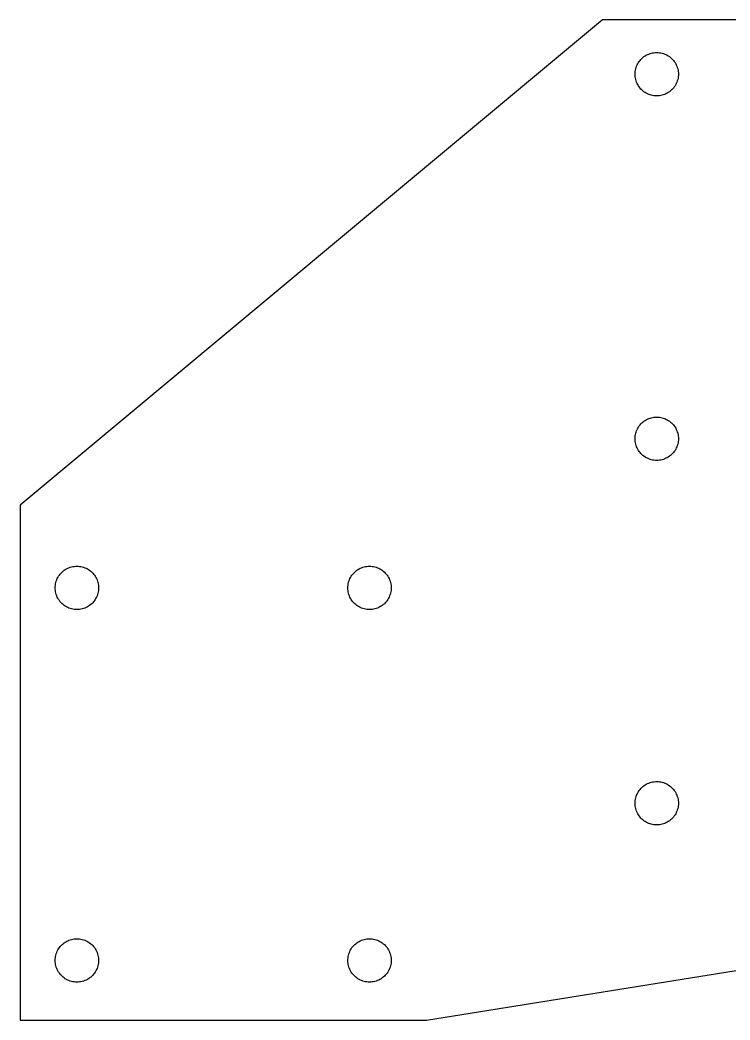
# Model space of a CAD drawing. Header units: metres. Extents: x -43 to 62, y -12 to 62.
# Drawn here: x -43 to 9.4, y -12 to 61.8 of the extents above; entities that cross this region are included whole.
import ezdxf

# ---------------------------------------------------------------- set-up
doc = ezdxf.new("R2010")
doc.units = ezdxf.units.M

msp = doc.modelspace()

# ---------------------------------------------------------------- linework, layer by layer
for p, q in [((0, 61.82), (-43, 26)), ((61.82, 61.82), (0, 61.82)), ((2.98012, 59.0528), (3.05954, 59.1144)), ((3.05954, 59.1144), (3.14267, 59.1709)), ((3.14267, 59.1709), (3.22919, 59.2221)), ((3.22919, 59.2221), (3.31874, 59.2677)), ((3.31874, 59.2677), (3.411, 59.3076)), ((3.411, 59.3076), (3.50557, 59.3417)), ((3.50557, 59.3417), (3.60208, 59.3697)), ((3.60208, 59.3697), (3.70018, 59.3916)), ((3.70018, 59.3916), (3.79945, 59.4074)), ((3.79945, 59.4074), (3.89952, 59.4168)), ((3.89952, 59.4168), (4, 59.42)), ((4, 59.42), (4.10046, 59.4168)), ((4.10046, 59.4168), (4.20053, 59.4074)), ((4.20053, 59.4074), (4.2998, 59.3916)), ((4.2998, 59.3916), (4.3979, 59.3697)), ((4.3979, 59.3697), (4.49442, 59.3417)), ((4.49442, 59.3417), (4.58899, 59.3076)), ((4.58899, 59.3076), (4.68124, 59.2677)), ((4.68124, 59.2677), (4.7708, 59.2221)), ((4.7708, 59.2221), (4.85732, 59.1709)), ((4.85732, 59.1709), (4.94044, 59.1144)), ((4.94044, 59.1144), (5.01987, 59.0528)), ((2.4783, 58.3144), (2.51234, 58.409)), ((2.51234, 58.409), (2.55228, 58.5012)), ((2.55228, 58.5012), (2.5979, 58.5908)), ((2.5979, 58.5908), (2.64906, 58.6773)), ((2.64906, 58.6773), (2.70557, 58.7605)), ((2.70557, 58.7605), (2.76717, 58.8399)), ((2.76717, 58.8399), (2.83365, 58.9153)), ((2.83365, 58.9153), (2.90472, 58.9863)), ((2.90472, 58.9863), (2.98012, 59.0528)), ((5.01987, 59.0528), (5.09526, 58.9863)), ((5.09526, 58.9863), (5.16634, 58.9153)), ((5.16634, 58.9153), (5.23282, 58.8399)), ((5.23282, 58.8399), (5.29442, 58.7605)), ((5.29442, 58.7605), (5.35092, 58.6773)), ((5.35092, 58.6773), (5.40208, 58.5908)), ((5.40208, 58.5908), (5.44771, 58.5012)), ((5.44771, 58.5012), (5.48764, 58.409)), ((5.48764, 58.409), (5.52168, 58.3144)), ((2.39999, 57.82), (2.40315, 57.9205)), ((2.40315, 57.7195), (2.39999, 57.82)), ((2.40315, 57.9205), (2.41261, 58.0205)), ((2.41261, 57.6195), (2.40315, 57.7195)), ((2.41261, 58.0205), (2.42833, 58.1198)), ((2.42833, 57.5202), (2.41261, 57.6195)), ((2.42833, 58.1198), (2.45026, 58.2179)), ((2.45026, 58.2179), (2.4783, 58.3144)), ((5.52168, 58.3144), (5.54973, 58.2179)), ((5.54973, 58.2179), (5.57166, 58.1198)), ((5.57166, 58.1198), (5.58737, 58.0205)), ((5.58737, 57.6195), (5.57166, 57.5202)), ((5.58737, 58.0205), (5.59683, 57.9205)), ((5.59683, 57.7195), (5.58737, 57.6195)), ((5.59683, 57.9205), (5.59999, 57.82)), ((5.59999, 57.82), (5.59683, 57.7195)), ((2.45026, 57.4221), (2.42833, 57.5202)), ((2.4783, 57.3256), (2.45026, 57.4221)), ((2.51234, 57.231), (2.4783, 57.3256)), ((2.55228, 57.1387), (2.51234, 57.231)), ((2.5979, 57.0492), (2.55228, 57.1387)), ((2.64906, 56.9627), (2.5979, 57.0492)), ((2.70557, 56.8795), (2.64906, 56.9627)), ((2.76717, 56.8001), (2.70557, 56.8795)), ((5.29442, 56.8795), (5.23282, 56.8001)), ((5.35092, 56.9627), (5.29442, 56.8795)), ((5.40208, 57.0492), (5.35092, 56.9627)), ((5.44771, 57.1387), (5.40208, 57.0492)), ((5.48764, 57.231), (5.44771, 57.1387)), ((5.52168, 57.3256), (5.48764, 57.231)), ((5.54973, 57.4221), (5.52168, 57.3256)), ((5.57166, 57.5202), (5.54973, 57.4221)), ((2.83365, 56.7247), (2.76717, 56.8001)), ((2.90472, 56.6536), (2.83365, 56.7247)), ((2.98012, 56.5872), (2.90472, 56.6536)), ((3.05954, 56.5256), (2.98012, 56.5872)), ((3.14267, 56.4691), (3.05954, 56.5256)), ((3.22919, 56.4179), (3.14267, 56.4691)), ((3.31874, 56.3723), (3.22919, 56.4179)), ((3.411, 56.3324), (3.31874, 56.3723)), ((3.50557, 56.2983), (3.411, 56.3324)), ((3.60208, 56.2703), (3.50557, 56.2983)), ((3.70018, 56.2483), (3.60208, 56.2703)), ((3.79945, 56.2326), (3.70018, 56.2483)), ((3.89952, 56.2231), (3.79945, 56.2326)), ((4, 56.22), (3.89952, 56.2231)), ((4.10046, 56.2231), (4, 56.22)), ((4.20053, 56.2326), (4.10046, 56.2231)), ((4.2998, 56.2483), (4.20053, 56.2326)), ((4.3979, 56.2703), (4.2998, 56.2483)), ((4.49442, 56.2983), (4.3979, 56.2703)), ((4.58899, 56.3324), (4.49442, 56.2983)), ((4.68124, 56.3723), (4.58899, 56.3324)), ((4.7708, 56.4179), (4.68124, 56.3723)), ((4.85732, 56.4691), (4.7708, 56.4179)), ((4.94044, 56.5256), (4.85732, 56.4691)), ((5.01987, 56.5872), (4.94044, 56.5256)), ((5.09526, 56.6536), (5.01987, 56.5872)), ((5.16634, 56.7247), (5.09526, 56.6536)), ((5.23282, 56.8001), (5.16634, 56.7247)), ((3.60208, 32.4597), (3.70018, 32.4817)), ((3.70018, 32.4817), (3.79945, 32.4974)), ((3.79945, 32.4974), (3.89952, 32.5068)), ((3.89952, 32.5068), (4, 32.51)), ((4, 32.51), (4.10046, 32.5068)), ((4.10046, 32.5068), (4.20053, 32.4974)), ((4.20053, 32.4974), (4.2998, 32.4817)), ((4.2998, 32.4817), (4.3979, 32.4597)), ((2.5979, 31.6808), (2.64906, 31.7673)), ((2.64906, 31.7673), (2.70557, 31.8504)), ((2.70557, 31.8504), (2.76717, 31.9299)), ((2.76717, 31.9299), (2.83365, 32.0053)), ((2.83365, 32.0053), (2.90472, 32.0763)), ((2.90472, 32.0763), (2.98012, 32.1428)), ((2.98012, 32.1428), (3.05954, 32.2044)), ((3.05954, 32.2044), (3.14267, 32.2609)), ((3.14267, 32.2609), (3.22919, 32.3121)), ((3.22919, 32.3121), (3.31874, 32.3577)), ((3.31874, 32.3577), (3.411, 32.3976)), ((3.411, 32.3976), (3.50557, 32.4317)), ((3.50557, 32.4317), (3.60208, 32.4597)), ((4.3979, 32.4597), (4.49442, 32.4317)), ((4.49442, 32.4317), (4.58899, 32.3976)), ((4.58899, 32.3976), (4.68124, 32.3577)), ((4.68124, 32.3577), (4.7708, 32.3121)), ((4.7708, 32.3121), (4.85732, 32.2609)), ((4.85732, 32.2609), (4.94044, 32.2044)), ((4.94044, 32.2044), (5.01987, 32.1428)), ((5.01987, 32.1428), (5.09526, 32.0763)), ((5.09526, 32.0763), (5.16634, 32.0053)), ((5.16634, 32.0053), (5.23282, 31.9299)), ((5.23282, 31.9299), (5.29442, 31.8504)), ((5.29442, 31.8504), (5.35092, 31.7673)), ((5.35092, 31.7673), (5.40208, 31.6808)), ((2.39999, 30.91), (2.40315, 31.0105)), ((2.40315, 31.0105), (2.41261, 31.1105)), ((2.41261, 31.1105), (2.42833, 31.2098)), ((2.42833, 31.2098), (2.45026, 31.3079)), ((2.45026, 31.3079), (2.4783, 31.4044)), ((2.4783, 31.4044), (2.51234, 31.499)), ((2.51234, 31.499), (2.55228, 31.5912)), ((2.55228, 31.5912), (2.5979, 31.6808)), ((5.40208, 31.6808), (5.44771, 31.5912)), ((5.44771, 31.5912), (5.48764, 31.499)), ((5.48764, 31.499), (5.52168, 31.4044)), ((5.52168, 31.4044), (5.54973, 31.3079)), ((5.54973, 31.3079), (5.57166, 31.2098)), ((5.57166, 31.2098), (5.58737, 31.1105)), ((5.58737, 31.1105), (5.59683, 31.0105)), ((5.59683, 31.0105), (5.59999, 30.91)), ((2.40315, 30.8095), (2.39999, 30.91)), ((2.41261, 30.7095), (2.40315, 30.8095)), ((2.42833, 30.6102), (2.41261, 30.7095)), ((2.45026, 30.5121), (2.42833, 30.6102)), ((2.4783, 30.4156), (2.45026, 30.5121)), ((2.51234, 30.321), (2.4783, 30.4156)), ((2.55228, 30.2287), (2.51234, 30.321)), ((5.48764, 30.321), (5.44771, 30.2287)), ((5.52168, 30.4156), (5.48764, 30.321)), ((5.54973, 30.5121), (5.52168, 30.4156)), ((5.57166, 30.6102), (5.54973, 30.5121)), ((5.58737, 30.7095), (5.57166, 30.6102)), ((5.59683, 30.8095), (5.58737, 30.7095)), ((5.59999, 30.91), (5.59683, 30.8095)), ((2.5979, 30.1392), (2.55228, 30.2287)), ((2.64906, 30.0527), (2.5979, 30.1392)), ((2.70557, 29.9695), (2.64906, 30.0527)), ((2.76717, 29.8901), (2.70557, 29.9695)), ((2.83365, 29.8147), (2.76717, 29.8901)), ((2.90472, 29.7436), (2.83365, 29.8147)), ((2.98012, 29.6772), (2.90472, 29.7436)), ((3.05954, 29.6156), (2.98012, 29.6772)), ((3.14267, 29.5591), (3.05954, 29.6156)), ((3.22919, 29.5079), (3.14267, 29.5591)), ((4.85732, 29.5591), (4.7708, 29.5079)), ((4.94044, 29.6156), (4.85732, 29.5591)), ((5.01987, 29.6772), (4.94044, 29.6156)), ((5.09526, 29.7436), (5.01987, 29.6772)), ((5.16634, 29.8147), (5.09526, 29.7436)), ((5.23282, 29.8901), (5.16634, 29.8147)), ((5.29442, 29.9695), (5.23282, 29.8901)), ((5.35092, 30.0527), (5.29442, 29.9695)), ((5.40208, 30.1392), (5.35092, 30.0527)), ((5.44771, 30.2287), (5.40208, 30.1392)), ((3.31874, 29.4623), (3.22919, 29.5079)), ((3.411, 29.4223), (3.31874, 29.4623)), ((3.50557, 29.3883), (3.411, 29.4223)), ((3.60208, 29.3603), (3.50557, 29.3883)), ((3.70018, 29.3383), (3.60208, 29.3603)), ((3.79945, 29.3226), (3.70018, 29.3383)), ((3.89952, 29.3132), (3.79945, 29.3226)), ((4, 29.31), (3.89952, 29.3132)), ((4.10046, 29.3132), (4, 29.31)), ((4.20053, 29.3226), (4.10046, 29.3132)), ((4.2998, 29.3383), (4.20053, 29.3226)), ((4.3979, 29.3603), (4.2998, 29.3383)), ((4.49442, 29.3883), (4.3979, 29.3603)), ((4.58899, 29.4223), (4.49442, 29.3883)), ((4.68124, 29.4623), (4.58899, 29.4223)), ((4.7708, 29.5079), (4.68124, 29.4623)), ((-43, 26), (-43, -12)), ((-39.389, 21.3876), (-39.2944, 21.4217)), ((-39.2944, 21.4217), (-39.1979, 21.4497)), ((-39.1979, 21.4497), (-39.0998, 21.4716)), ((-39.0998, 21.4716), (-39.0005, 21.4874)), ((-39.0005, 21.4874), (-38.9005, 21.4968)), ((-38.9005, 21.4968), (-38.8, 21.5)), ((-38.8, 21.5), (-38.6995, 21.4968)), ((-38.6995, 21.4968), (-38.5995, 21.4874)), ((-38.5995, 21.4874), (-38.5002, 21.4716)), ((-38.5002, 21.4716), (-38.4021, 21.4497)), ((-38.4021, 21.4497), (-38.3056, 21.4217)), ((-38.3056, 21.4217), (-38.211, 21.3876)), ((-17.789, 21.3876), (-17.6944, 21.4217)), ((-17.6944, 21.4217), (-17.5979, 21.4497)), ((-17.5979, 21.4497), (-17.4998, 21.4716)), ((-17.4998, 21.4716), (-17.4005, 21.4874)), ((-17.4005, 21.4874), (-17.3005, 21.4968)), ((-17.3005, 21.4968), (-17.2, 21.5)), ((-17.2, 21.5), (-17.0995, 21.4968)), ((-17.0995, 21.4968), (-16.9995, 21.4874)), ((-16.9995, 21.4874), (-16.9002, 21.4716)), ((-16.9002, 21.4716), (-16.8021, 21.4497)), ((-16.8021, 21.4497), (-16.7056, 21.4217)), ((-16.7056, 21.4217), (-16.611, 21.3876)), ((-40.2477, 20.5812), (-40.2021, 20.6708)), ((-40.2021, 20.6708), (-40.1509, 20.7573)), ((-40.1509, 20.7573), (-40.0944, 20.8405)), ((-40.0944, 20.8405), (-40.0328, 20.9199)), ((-40.0328, 20.9199), (-39.9664, 20.9953)), ((-39.9664, 20.9953), (-39.8953, 21.0663)), ((-39.8953, 21.0663), (-39.8199, 21.1328)), ((-39.8199, 21.1328), (-39.7405, 21.1944)), ((-39.7405, 21.1944), (-39.6573, 21.2509)), ((-39.6573, 21.2509), (-39.5708, 21.3021)), ((-39.5708, 21.3021), (-39.4812, 21.3477)), ((-39.4812, 21.3477), (-39.389, 21.3876)), ((-38.211, 21.3876), (-38.1188, 21.3477)), ((-38.1188, 21.3477), (-38.0292, 21.3021)), ((-38.0292, 21.3021), (-37.9427, 21.2509)), ((-37.9427, 21.2509), (-37.8596, 21.1944)), ((-37.8596, 21.1944), (-37.7801, 21.1328)), ((-37.7801, 21.1328), (-37.7047, 21.0663)), ((-37.7047, 21.0663), (-37.6337, 20.9953)), ((-37.6337, 20.9953), (-37.5672, 20.9199)), ((-37.5672, 20.9199), (-37.5056, 20.8405)), ((-37.5056, 20.8405), (-37.4491, 20.7573)), ((-37.4491, 20.7573), (-37.3979, 20.6708)), ((-37.3979, 20.6708), (-37.3523, 20.5812)), ((-18.6477, 20.5812), (-18.6021, 20.6708)), ((-18.6021, 20.6708), (-18.5509, 20.7573)), ((-18.5509, 20.7573), (-18.4944, 20.8405)), ((-18.4944, 20.8405), (-18.4328, 20.9199)), ((-18.4328, 20.9199), (-18.3664, 20.9953)), ((-18.3664, 20.9953), (-18.2953, 21.0663)), ((-18.2953, 21.0663), (-18.2199, 21.1328)), ((-18.2199, 21.1328), (-18.1405, 21.1944)), ((-18.1405, 21.1944), (-18.0573, 21.2509)), ((-18.0573, 21.2509), (-17.9708, 21.3021)), ((-17.9708, 21.3021), (-17.8813, 21.3477)), ((-17.8813, 21.3477), (-17.789, 21.3876)), ((-16.611, 21.3876), (-16.5188, 21.3477)), ((-16.5188, 21.3477), (-16.4292, 21.3021)), ((-16.4292, 21.3021), (-16.3427, 21.2509)), ((-16.3427, 21.2509), (-16.2596, 21.1944)), ((-16.2596, 21.1944), (-16.1801, 21.1328)), ((-16.1801, 21.1328), (-16.1047, 21.0663)), ((-16.1047, 21.0663), (-16.0337, 20.9953)), ((-16.0337, 20.9953), (-15.9672, 20.9199)), ((-15.9672, 20.9199), (-15.9056, 20.8405)), ((-15.9056, 20.8405), (-15.8491, 20.7573)), ((-15.8491, 20.7573), (-15.7979, 20.6708)), ((-15.7979, 20.6708), (-15.7523, 20.5812)), ((-40.4, 19.9), (-40.3969, 20.0005)), ((-40.3969, 20.0005), (-40.3874, 20.1005)), ((-40.3874, 20.1005), (-40.3717, 20.1998)), ((-40.3717, 20.1998), (-40.3497, 20.2979)), ((-40.3497, 20.2979), (-40.3217, 20.3944)), ((-40.3217, 20.3944), (-40.2876, 20.489)), ((-40.2876, 20.489), (-40.2477, 20.5812)), ((-37.3523, 20.5812), (-37.3124, 20.489)), ((-37.3124, 20.489), (-37.2783, 20.3944)), ((-37.2783, 20.3944), (-37.2503, 20.2979)), ((-37.2503, 20.2979), (-37.2283, 20.1998)), ((-37.2283, 20.1998), (-37.2126, 20.1005)), ((-37.2126, 20.1005), (-37.2032, 20.0005)), ((-37.2032, 20.0005), (-37.2, 19.9)), ((-18.8, 19.9), (-18.7968, 20.0005)), ((-18.7968, 20.0005), (-18.7874, 20.1005)), ((-18.7874, 20.1005), (-18.7717, 20.1998)), ((-18.7717, 20.1998), (-18.7497, 20.2979)), ((-18.7497, 20.2979), (-18.7217, 20.3944)), ((-18.7217, 20.3944), (-18.6877, 20.489)), ((-18.6877, 20.489), (-18.6477, 20.5812)), ((-15.7523, 20.5812), (-15.7124, 20.489)), ((-15.7124, 20.489), (-15.6783, 20.3944)), ((-15.6783, 20.3944), (-15.6503, 20.2979)), ((-15.6503, 20.2979), (-15.6283, 20.1998)), ((-15.6283, 20.1998), (-15.6126, 20.1005)), ((-15.6126, 20.1005), (-15.6032, 20.0005)), ((-15.6032, 20.0005), (-15.6, 19.9)), ((-40.3969, 19.7995), (-40.4, 19.9)), ((-40.3874, 19.6995), (-40.3969, 19.7995)), ((-40.3717, 19.6002), (-40.3874, 19.6995)), ((-40.3497, 19.5021), (-40.3717, 19.6002)), ((-40.3217, 19.4056), (-40.3497, 19.5021)), ((-40.2876, 19.311), (-40.3217, 19.4056)), ((-40.2477, 19.2188), (-40.2876, 19.311)), ((-40.2021, 19.1292), (-40.2477, 19.2188)), ((-37.3523, 19.2188), (-37.3979, 19.1292)), ((-37.3124, 19.311), (-37.3523, 19.2188)), ((-37.2783, 19.4056), (-37.3124, 19.311)), ((-37.2503, 19.5021), (-37.2783, 19.4056)), ((-37.2283, 19.6002), (-37.2503, 19.5021)), ((-37.2126, 19.6995), (-37.2283, 19.6002)), ((-37.2032, 19.7995), (-37.2126, 19.6995)), ((-37.2, 19.9), (-37.2032, 19.7995)), ((-18.7968, 19.7995), (-18.8, 19.9)), ((-18.7874, 19.6995), (-18.7968, 19.7995)), ((-18.7717, 19.6002), (-18.7874, 19.6995)), ((-18.7497, 19.5021), (-18.7717, 19.6002)), ((-18.7217, 19.4056), (-18.7497, 19.5021)), ((-18.6877, 19.311), (-18.7217, 19.4056)), ((-18.6477, 19.2188), (-18.6877, 19.311)), ((-18.6021, 19.1292), (-18.6477, 19.2188)), ((-15.7523, 19.2188), (-15.7979, 19.1292)), ((-15.7124, 19.311), (-15.7523, 19.2188)), ((-15.6783, 19.4056), (-15.7124, 19.311)), ((-15.6503, 19.5021), (-15.6783, 19.4056)), ((-15.6283, 19.6002), (-15.6503, 19.5021)), ((-15.6126, 19.6995), (-15.6283, 19.6002)), ((-15.6032, 19.7995), (-15.6126, 19.6995)), ((-15.6, 19.9), (-15.6032, 19.7995)), ((-40.1509, 19.0427), (-40.2021, 19.1292)), ((-40.0944, 18.9595), (-40.1509, 19.0427)), ((-40.0328, 18.8801), (-40.0944, 18.9595)), ((-39.9664, 18.8047), (-40.0328, 18.8801)), ((-39.8953, 18.7336), (-39.9664, 18.8047)), ((-39.8199, 18.6672), (-39.8953, 18.7336)), ((-39.7405, 18.6056), (-39.8199, 18.6672)), ((-39.6573, 18.5491), (-39.7405, 18.6056)), ((-39.5708, 18.4979), (-39.6573, 18.5491)), ((-39.4812, 18.4523), (-39.5708, 18.4979)), ((-38.0292, 18.4979), (-38.1188, 18.4523)), ((-37.9427, 18.5491), (-38.0292, 18.4979)), ((-37.8596, 18.6056), (-37.9427, 18.5491)), ((-37.7801, 18.6672), (-37.8596, 18.6056)), ((-37.7047, 18.7336), (-37.7801, 18.6672)), ((-37.6337, 18.8047), (-37.7047, 18.7336)), ((-37.5672, 18.8801), (-37.6337, 18.8047)), ((-37.5056, 18.9595), (-37.5672, 18.8801)), ((-37.4491, 19.0427), (-37.5056, 18.9595)), ((-37.3979, 19.1292), (-37.4491, 19.0427)), ((-18.5509, 19.0427), (-18.6021, 19.1292)), ((-18.4944, 18.9595), (-18.5509, 19.0427)), ((-18.4328, 18.8801), (-18.4944, 18.9595)), ((-18.3664, 18.8047), (-18.4328, 18.8801)), ((-18.2953, 18.7336), (-18.3664, 18.8047)), ((-18.2199, 18.6672), (-18.2953, 18.7336)), ((-18.1405, 18.6056), (-18.2199, 18.6672)), ((-18.0573, 18.5491), (-18.1405, 18.6056)), ((-17.9708, 18.4979), (-18.0573, 18.5491)), ((-17.8813, 18.4523), (-17.9708, 18.4979)), ((-16.4292, 18.4979), (-16.5188, 18.4523)), ((-16.3427, 18.5491), (-16.4292, 18.4979)), ((-16.2596, 18.6056), (-16.3427, 18.5491)), ((-16.1801, 18.6672), (-16.2596, 18.6056)), ((-16.1047, 18.7336), (-16.1801, 18.6672)), ((-16.0337, 18.8047), (-16.1047, 18.7336)), ((-15.9672, 18.8801), (-16.0337, 18.8047)), ((-15.9056, 18.9595), (-15.9672, 18.8801)), ((-15.8491, 19.0427), (-15.9056, 18.9595)), ((-15.7979, 19.1292), (-15.8491, 19.0427)), ((-39.389, 18.4124), (-39.4812, 18.4523)), ((-39.2944, 18.3783), (-39.389, 18.4124)), ((-39.1979, 18.3503), (-39.2944, 18.3783)), ((-39.0998, 18.3283), (-39.1979, 18.3503)), ((-39.0005, 18.3126), (-39.0998, 18.3283)), ((-38.9005, 18.3031), (-39.0005, 18.3126)), ((-38.8, 18.3), (-38.9005, 18.3031)), ((-38.6995, 18.3031), (-38.8, 18.3)), ((-38.5995, 18.3126), (-38.6995, 18.3031)), ((-38.5002, 18.3283), (-38.5995, 18.3126)), ((-38.4021, 18.3503), (-38.5002, 18.3283)), ((-38.3056, 18.3783), (-38.4021, 18.3503)), ((-38.211, 18.4124), (-38.3056, 18.3783)), ((-38.1188, 18.4523), (-38.211, 18.4124)), ((-17.789, 18.4124), (-17.8813, 18.4523)), ((-17.6944, 18.3783), (-17.789, 18.4124)), ((-17.5979, 18.3503), (-17.6944, 18.3783)), ((-17.4998, 18.3283), (-17.5979, 18.3503)), ((-17.4005, 18.3126), (-17.4998, 18.3283)), ((-17.3005, 18.3031), (-17.4005, 18.3126)), ((-17.2, 18.3), (-17.3005, 18.3031)), ((-17.0995, 18.3031), (-17.2, 18.3)), ((-16.9995, 18.3126), (-17.0995, 18.3031)), ((-16.9002, 18.3283), (-16.9995, 18.3126)), ((-16.8021, 18.3503), (-16.9002, 18.3283)), ((-16.7056, 18.3783), (-16.8021, 18.3503)), ((-16.611, 18.4124), (-16.7056, 18.3783)), ((-16.5188, 18.4523), (-16.611, 18.4124)), ((2.90472, 5.16634), (2.98012, 5.23282)), ((2.98012, 5.23282), (3.05954, 5.29442)), ((3.05954, 5.29442), (3.14267, 5.35092)), ((3.14267, 5.35092), (3.22919, 5.40208)), ((3.22919, 5.40208), (3.31874, 5.44771)), ((3.31874, 5.44771), (3.411, 5.48764)), ((3.411, 5.48764), (3.50557, 5.52168)), ((3.50557, 5.52168), (3.60208, 5.54973)), ((3.60208, 5.54973), (3.70018, 5.57166)), ((3.70018, 5.57166), (3.79945, 5.58737)), ((3.79945, 5.58737), (3.89952, 5.59683)), ((3.89952, 5.59683), (4, 5.59999)), ((4, 5.59999), (4.10046, 5.59683)), ((4.10046, 5.59683), (4.20053, 5.58737)), ((4.20053, 5.58737), (4.2998, 5.57166)), ((4.2998, 5.57166), (4.3979, 5.54973)), ((4.3979, 5.54973), (4.49442, 5.52168)), ((4.49442, 5.52168), (4.58899, 5.48764)), ((4.58899, 5.48764), (4.68124, 5.44771)), ((4.68124, 5.44771), (4.7708, 5.40208)), ((4.7708, 5.40208), (4.85732, 5.35092)), ((4.85732, 5.35092), (4.94044, 5.29442)), ((4.94044, 5.29442), (5.01987, 5.23282)), ((5.01987, 5.23282), (5.09526, 5.16634)), ((2.45026, 4.3979), (2.4783, 4.49442)), ((2.4783, 4.49442), (2.51234, 4.58899)), ((2.51234, 4.58899), (2.55228, 4.68124)), ((2.55228, 4.68124), (2.5979, 4.7708)), ((2.5979, 4.7708), (2.64906, 4.85732)), ((2.64906, 4.85732), (2.70557, 4.94044)), ((2.70557, 4.94044), (2.76717, 5.01987)), ((2.76717, 5.01987), (2.83365, 5.09526)), ((2.83365, 5.09526), (2.90472, 5.16634)), ((5.09526, 5.16634), (5.16634, 5.09526)), ((5.16634, 5.09526), (5.23282, 5.01987)), ((5.23282, 5.01987), (5.29442, 4.94044)), ((5.29442, 4.94044), (5.35092, 4.85732)), ((5.35092, 4.85732), (5.40208, 4.7708)), ((5.40208, 4.7708), (5.44771, 4.68124)), ((5.44771, 4.68124), (5.48764, 4.58899)), ((5.48764, 4.58899), (5.52168, 4.49442)), ((5.52168, 4.49442), (5.54973, 4.3979)), ((2.39999, 4), (2.40315, 4.10046)), ((2.40315, 3.89952), (2.39999, 4)), ((2.40315, 4.10046), (2.41261, 4.20053)), ((2.41261, 3.79945), (2.40315, 3.89952)), ((2.41261, 4.20053), (2.42833, 4.2998)), ((2.42833, 3.70018), (2.41261, 3.79945)), ((2.42833, 4.2998), (2.45026, 4.3979)), ((2.45026, 3.60208), (2.42833, 3.70018)), ((5.54973, 4.3979), (5.57166, 4.2998)), ((5.57166, 3.70018), (5.54973, 3.60208)), ((5.57166, 4.2998), (5.58737, 4.20053)), ((5.58737, 3.79945), (5.57166, 3.70018)), ((5.58737, 4.20053), (5.59683, 4.10046)), ((5.59683, 3.89952), (5.58737, 3.79945)), ((5.59683, 4.10046), (5.59999, 4)), ((5.59999, 4), (5.59683, 3.89952)), ((2.4783, 3.50557), (2.45026, 3.60208)), ((2.51234, 3.411), (2.4783, 3.50557)), ((2.55228, 3.31874), (2.51234, 3.411)), ((2.5979, 3.22919), (2.55228, 3.31874)), ((2.64906, 3.14267), (2.5979, 3.22919)), ((2.70557, 3.05954), (2.64906, 3.14267)), ((2.76717, 2.98012), (2.70557, 3.05954)), ((2.83365, 2.90472), (2.76717, 2.98012)), ((5.23282, 2.98012), (5.16634, 2.90472)), ((5.29442, 3.05954), (5.23282, 2.98012)), ((5.35092, 3.14267), (5.29442, 3.05954)), ((5.40208, 3.22919), (5.35092, 3.14267)), ((5.44771, 3.31874), (5.40208, 3.22919)), ((5.48764, 3.411), (5.44771, 3.31874)), ((5.52168, 3.50557), (5.48764, 3.411)), ((5.54973, 3.60208), (5.52168, 3.50557)), ((2.90472, 2.83365), (2.83365, 2.90472)), ((2.98012, 2.76717), (2.90472, 2.83365)), ((3.05954, 2.70557), (2.98012, 2.76717)), ((3.14267, 2.64906), (3.05954, 2.70557)), ((3.22919, 2.5979), (3.14267, 2.64906)), ((3.31874, 2.55228), (3.22919, 2.5979)), ((3.411, 2.51234), (3.31874, 2.55228)), ((3.50557, 2.4783), (3.411, 2.51234)), ((3.60208, 2.45026), (3.50557, 2.4783)), ((3.70018, 2.42833), (3.60208, 2.45026)), ((3.79945, 2.41261), (3.70018, 2.42833)), ((3.89952, 2.40315), (3.79945, 2.41261)), ((4, 2.39999), (3.89952, 2.40315)), ((4.10046, 2.40315), (4, 2.39999)), ((4.20053, 2.41261), (4.10046, 2.40315)), ((4.2998, 2.42833), (4.20053, 2.41261)), ((4.3979, 2.45026), (4.2998, 2.42833)), ((4.49442, 2.4783), (4.3979, 2.45026)), ((4.58899, 2.51234), (4.49442, 2.4783)), ((4.68124, 2.55228), (4.58899, 2.51234)), ((4.7708, 2.5979), (4.68124, 2.55228)), ((4.85732, 2.64906), (4.7708, 2.5979)), ((4.94044, 2.70557), (4.85732, 2.64906)), ((5.01987, 2.76717), (4.94044, 2.70557)), ((5.09526, 2.83365), (5.01987, 2.76717)), ((5.16634, 2.90472), (5.09526, 2.83365)), ((-13, -12), (61.82, 0)), ((-40.0944, -6.65955), (-40.0328, -6.58012)), ((-40.0328, -6.58012), (-39.9664, -6.50473)), ((-39.9664, -6.50473), (-39.8953, -6.43365)), ((-39.8953, -6.43365), (-39.8199, -6.36719)), ((-39.8199, -6.36719), (-39.7405, -6.30559)), ((-39.7405, -6.30559), (-39.6573, -6.24908)), ((-39.6573, -6.24908), (-39.5708, -6.19792)), ((-39.5708, -6.19792), (-39.4812, -6.15228)), ((-39.4812, -6.15228), (-39.389, -6.11237)), ((-39.389, -6.11237), (-39.2944, -6.07832)), ((-39.2944, -6.07832), (-39.1979, -6.05028)), ((-39.1979, -6.05028), (-39.0998, -6.02835)), ((-39.0998, -6.02835), (-39.0005, -6.01262)), ((-39.0005, -6.01262), (-38.9005, -6.00316)), ((-38.9005, -6.00316), (-38.8, -6)), ((-38.8, -6), (-38.6995, -6.00316)), ((-38.6995, -6.00316), (-38.5995, -6.01262)), ((-38.5995, -6.01262), (-38.5002, -6.02835)), ((-38.5002, -6.02835), (-38.4021, -6.05028)), ((-38.4021, -6.05028), (-38.3056, -6.07832)), ((-38.3056, -6.07832), (-38.211, -6.11237)), ((-38.211, -6.11237), (-38.1188, -6.15228)), ((-38.1188, -6.15228), (-38.0292, -6.19792)), ((-38.0292, -6.19792), (-37.9427, -6.24908)), ((-37.9427, -6.24908), (-37.8596, -6.30559)), ((-37.8596, -6.30559), (-37.7801, -6.36719)), ((-37.7801, -6.36719), (-37.7047, -6.43365)), ((-37.7047, -6.43365), (-37.6337, -6.50473)), ((-37.6337, -6.50473), (-37.5672, -6.58012)), ((-37.5672, -6.58012), (-37.5056, -6.65955)), ((-18.4944, -6.65955), (-18.4328, -6.58012)), ((-18.4328, -6.58012), (-18.3664, -6.50473)), ((-18.3664, -6.50473), (-18.2953, -6.43365)), ((-18.2953, -6.43365), (-18.2199, -6.36719)), ((-18.2199, -6.36719), (-18.1405, -6.30559)), ((-18.1405, -6.30559), (-18.0573, -6.24908)), ((-18.0573, -6.24908), (-17.9708, -6.19792)), ((-17.9708, -6.19792), (-17.8813, -6.15228)), ((-17.8813, -6.15228), (-17.789, -6.11237)), ((-17.789, -6.11237), (-17.6944, -6.07832)), ((-17.6944, -6.07832), (-17.5979, -6.05028)), ((-17.5979, -6.05028), (-17.4998, -6.02835)), ((-17.4998, -6.02835), (-17.4005, -6.01262)), ((-17.4005, -6.01262), (-17.3005, -6.00316)), ((-17.3005, -6.00316), (-17.2, -6)), ((-17.2, -6), (-17.0995, -6.00316)), ((-17.0995, -6.00316), (-16.9995, -6.01262)), ((-16.9995, -6.01262), (-16.9002, -6.02835)), ((-16.9002, -6.02835), (-16.8021, -6.05028)), ((-16.8021, -6.05028), (-16.7056, -6.07832)), ((-16.7056, -6.07832), (-16.611, -6.11237)), ((-16.611, -6.11237), (-16.5188, -6.15228)), ((-16.5188, -6.15228), (-16.4292, -6.19792)), ((-16.4292, -6.19792), (-16.3427, -6.24908)), ((-16.3427, -6.24908), (-16.2596, -6.30559)), ((-16.2596, -6.30559), (-16.1801, -6.36719)), ((-16.1801, -6.36719), (-16.1047, -6.43365)), ((-16.1047, -6.43365), (-16.0337, -6.50473)), ((-16.0337, -6.50473), (-15.9672, -6.58012)), ((-15.9672, -6.58012), (-15.9056, -6.65955)), ((-40.3874, -7.39948), (-40.3717, -7.3002)), ((-40.3717, -7.3002), (-40.3497, -7.2021)), ((-40.3497, -7.2021), (-40.3217, -7.10558)), ((-40.3217, -7.10558), (-40.2876, -7.011)), ((-40.2876, -7.011), (-40.2477, -6.91876)), ((-40.2477, -6.91876), (-40.2021, -6.82921)), ((-40.2021, -6.82921), (-40.1509, -6.74269)), ((-40.1509, -6.74269), (-40.0944, -6.65955)), ((-37.5056, -6.65955), (-37.4491, -6.74269)), ((-37.4491, -6.74269), (-37.3979, -6.82921)), ((-37.3979, -6.82921), (-37.3523, -6.91876)), ((-37.3523, -6.91876), (-37.3124, -7.011)), ((-37.3124, -7.011), (-37.2783, -7.10558)), ((-37.2783, -7.10558), (-37.2503, -7.2021)), ((-37.2503, -7.2021), (-37.2283, -7.3002)), ((-37.2283, -7.3002), (-37.2126, -7.39948)), ((-18.7874, -7.39948), (-18.7717, -7.3002)), ((-18.7717, -7.3002), (-18.7497, -7.2021)), ((-18.7497, -7.2021), (-18.7217, -7.10558)), ((-18.7217, -7.10558), (-18.6877, -7.011)), ((-18.6877, -7.011), (-18.6477, -6.91876)), ((-18.6477, -6.91876), (-18.6021, -6.82921)), ((-18.6021, -6.82921), (-18.5509, -6.74269)), ((-18.5509, -6.74269), (-18.4944, -6.65955)), ((-15.9056, -6.65955), (-15.8491, -6.74269)), ((-15.8491, -6.74269), (-15.7979, -6.82921)), ((-15.7979, -6.82921), (-15.7523, -6.91876)), ((-15.7523, -6.91876), (-15.7124, -7.011)), ((-15.7124, -7.011), (-15.6783, -7.10558)), ((-15.6783, -7.10558), (-15.6503, -7.2021)), ((-15.6503, -7.2021), (-15.6283, -7.3002)), ((-15.6283, -7.3002), (-15.6126, -7.39948)), ((-40.4, -7.60001), (-40.3969, -7.49954)), ((-40.3969, -7.70047), (-40.4, -7.60001)), ((-40.3969, -7.49954), (-40.3874, -7.39948)), ((-40.3874, -7.80054), (-40.3969, -7.70047)), ((-40.3717, -7.89981), (-40.3874, -7.80054)), ((-40.3497, -7.99791), (-40.3717, -7.89981)), ((-40.3217, -8.09444), (-40.3497, -7.99791)), ((-40.2876, -8.18901), (-40.3217, -8.09444)), ((-37.2783, -8.09444), (-37.3124, -8.18901)), ((-37.2503, -7.99791), (-37.2783, -8.09444)), ((-37.2283, -7.89981), (-37.2503, -7.99791)), ((-37.2126, -7.80054), (-37.2283, -7.89981)), ((-37.2126, -7.39948), (-37.2032, -7.49954)), ((-37.2032, -7.70047), (-37.2126, -7.80054)), ((-37.2032, -7.49954), (-37.2, -7.60001)), ((-37.2, -7.60001), (-37.2032, -7.70047)), ((-18.8, -7.60001), (-18.7968, -7.49954)), ((-18.7968, -7.70047), (-18.8, -7.60001)), ((-18.7968, -7.49954), (-18.7874, -7.39948)), ((-18.7874, -7.80054), (-18.7968, -7.70047)), ((-18.7717, -7.89981), (-18.7874, -7.80054)), ((-18.7497, -7.99791), (-18.7717, -7.89981)), ((-18.7217, -8.09444), (-18.7497, -7.99791)), ((-18.6877, -8.18901), (-18.7217, -8.09444)), ((-15.6783, -8.09444), (-15.7124, -8.18901)), ((-15.6503, -7.99791), (-15.6783, -8.09444)), ((-15.6283, -7.89981), (-15.6503, -7.99791)), ((-15.6126, -7.80054), (-15.6283, -7.89981)), ((-15.6126, -7.39948), (-15.6032, -7.49954)), ((-15.6032, -7.70047), (-15.6126, -7.80054)), ((-15.6032, -7.49954), (-15.6, -7.60001)), ((-15.6, -7.60001), (-15.6032, -7.70047)), ((-40.2477, -8.28125), (-40.2876, -8.18901)), ((-40.2021, -8.37082), (-40.2477, -8.28125)), ((-40.1509, -8.45734), (-40.2021, -8.37082)), ((-40.0944, -8.54047), (-40.1509, -8.45734)), ((-40.0328, -8.61989), (-40.0944, -8.54047)), ((-39.9664, -8.69528), (-40.0328, -8.61989)), ((-39.8953, -8.76636), (-39.9664, -8.69528)), ((-39.8199, -8.83282), (-39.8953, -8.76636)), ((-39.7405, -8.89444), (-39.8199, -8.83282)), ((-37.7801, -8.83282), (-37.8596, -8.89444)), ((-37.7047, -8.76636), (-37.7801, -8.83282)), ((-37.6337, -8.69528), (-37.7047, -8.76636)), ((-37.5672, -8.61989), (-37.6337, -8.69528)), ((-37.5056, -8.54047), (-37.5672, -8.61989)), ((-37.4491, -8.45734), (-37.5056, -8.54047)), ((-37.3979, -8.37082), (-37.4491, -8.45734)), ((-37.3523, -8.28125), (-37.3979, -8.37082)), ((-37.3124, -8.18901), (-37.3523, -8.28125)), ((-18.6477, -8.28125), (-18.6877, -8.18901)), ((-18.6021, -8.37082), (-18.6477, -8.28125)), ((-18.5509, -8.45734), (-18.6021, -8.37082)), ((-18.4944, -8.54047), (-18.5509, -8.45734)), ((-18.4328, -8.61989), (-18.4944, -8.54047)), ((-18.3664, -8.69528), (-18.4328, -8.61989)), ((-18.2953, -8.76636), (-18.3664, -8.69528)), ((-18.2199, -8.83282), (-18.2953, -8.76636)), ((-18.1405, -8.89444), (-18.2199, -8.83282)), ((-16.1801, -8.83282), (-16.2596, -8.89444)), ((-16.1047, -8.76636), (-16.1801, -8.83282)), ((-16.0337, -8.69528), (-16.1047, -8.76636)), ((-15.9672, -8.61989), (-16.0337, -8.69528)), ((-15.9056, -8.54047), (-15.9672, -8.61989)), ((-15.8491, -8.45734), (-15.9056, -8.54047)), ((-15.7979, -8.37082), (-15.8491, -8.45734)), ((-15.7523, -8.28125), (-15.7979, -8.37082)), ((-15.7124, -8.18901), (-15.7523, -8.28125)), ((-39.6573, -8.95093), (-39.7405, -8.89444)), ((-39.5708, -9.00211), (-39.6573, -8.95093)), ((-39.4812, -9.04773), (-39.5708, -9.00211)), ((-39.389, -9.08765), (-39.4812, -9.04773)), ((-39.2944, -9.1217), (-39.389, -9.08765)), ((-39.1979, -9.14973), (-39.2944, -9.1217)), ((-39.0998, -9.17166), (-39.1979, -9.14973)), ((-39.0005, -9.18739), (-39.0998, -9.17166)), ((-38.9005, -9.19685), (-39.0005, -9.18739)), ((-38.8, -9.20001), (-38.9005, -9.19685)), ((-38.6995, -9.19685), (-38.8, -9.20001)), ((-38.5995, -9.18739), (-38.6995, -9.19685)), ((-38.5002, -9.17166), (-38.5995, -9.18739)), ((-38.4021, -9.14973), (-38.5002, -9.17166)), ((-38.3056, -9.1217), (-38.4021, -9.14973)), ((-38.211, -9.08765), (-38.3056, -9.1217)), ((-38.1188, -9.04773), (-38.211, -9.08765)), ((-38.0292, -9.00211), (-38.1188, -9.04773)), ((-37.9427, -8.95093), (-38.0292, -9.00211)), ((-37.8596, -8.89444), (-37.9427, -8.95093)), ((-18.0573, -8.95093), (-18.1405, -8.89444)), ((-17.9708, -9.00211), (-18.0573, -8.95093)), ((-17.8813, -9.04773), (-17.9708, -9.00211)), ((-17.789, -9.08765), (-17.8813, -9.04773)), ((-17.6944, -9.1217), (-17.789, -9.08765)), ((-17.5979, -9.14973), (-17.6944, -9.1217)), ((-17.4998, -9.17166), (-17.5979, -9.14973)), ((-17.4005, -9.18739), (-17.4998, -9.17166)), ((-17.3005, -9.19685), (-17.4005, -9.18739)), ((-17.2, -9.20001), (-17.3005, -9.19685)), ((-17.0995, -9.19685), (-17.2, -9.20001)), ((-16.9995, -9.18739), (-17.0995, -9.19685)), ((-16.9002, -9.17166), (-16.9995, -9.18739)), ((-16.8021, -9.14973), (-16.9002, -9.17166)), ((-16.7056, -9.1217), (-16.8021, -9.14973)), ((-16.611, -9.08765), (-16.7056, -9.1217)), ((-16.5188, -9.04773), (-16.611, -9.08765)), ((-16.4292, -9.00211), (-16.5188, -9.04773)), ((-16.3427, -8.95093), (-16.4292, -9.00211)), ((-16.2596, -8.89444), (-16.3427, -8.95093)), ((-43, -12), (-13, -12))]:
    msp.add_line(p, q)

doc.saveas('drawing.dxf')
